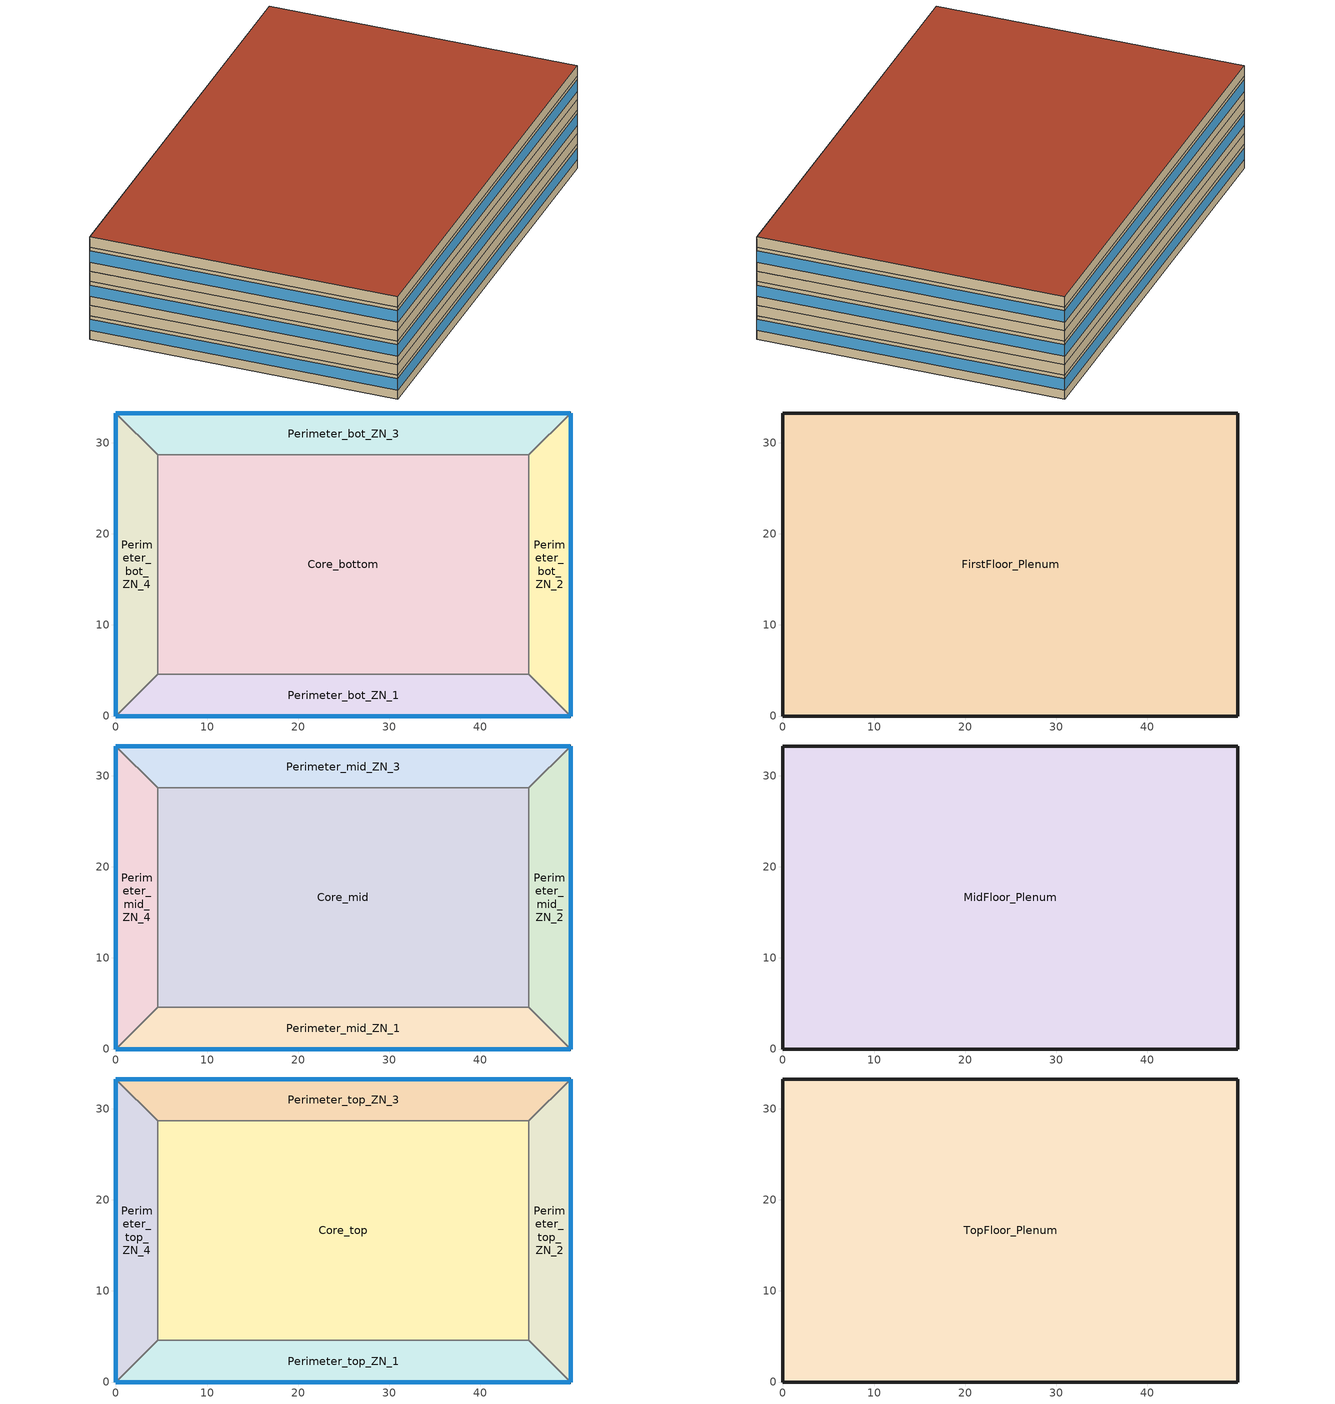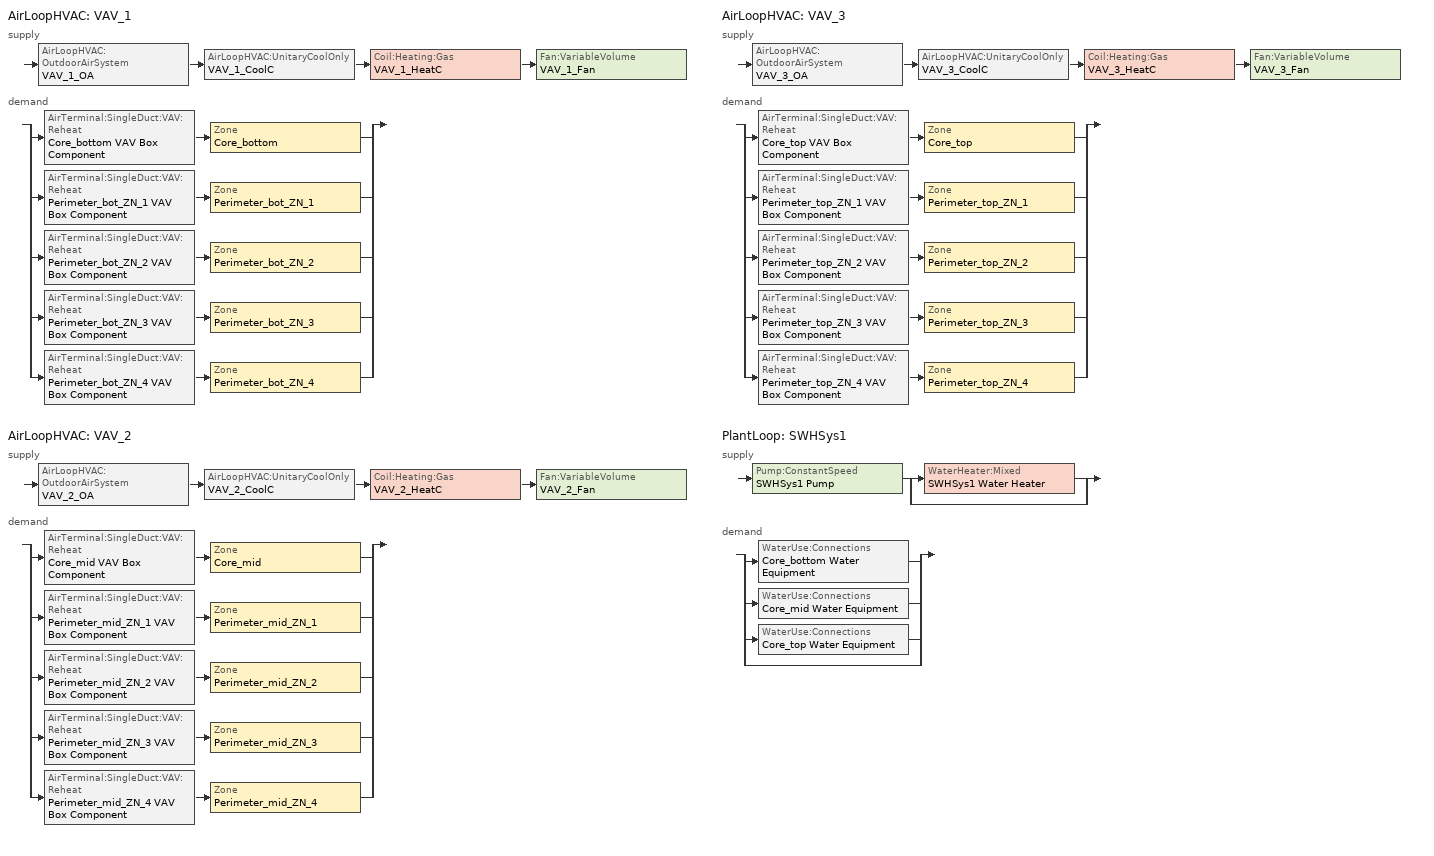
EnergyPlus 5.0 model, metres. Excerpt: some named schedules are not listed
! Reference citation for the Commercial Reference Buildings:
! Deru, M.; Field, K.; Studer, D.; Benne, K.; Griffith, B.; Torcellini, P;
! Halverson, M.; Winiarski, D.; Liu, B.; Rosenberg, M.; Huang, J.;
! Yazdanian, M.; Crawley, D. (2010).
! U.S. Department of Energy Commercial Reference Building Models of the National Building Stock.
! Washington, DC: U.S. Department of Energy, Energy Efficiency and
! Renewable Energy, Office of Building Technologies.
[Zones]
Core_bottom
 floor ground (ext-slab): 45.34,28.7 45.34,4.57 4.57,4.57 4.57,28.7 z0
 wall to Perimeter_bot_ZN_2 (int-walls): 45.34,4.57 45.34,28.7 z0:2.74
 wall to Perimeter_bot_ZN_3 (int-walls): 45.34,28.7 4.57,28.7 z0:2.74
 wall to Perimeter_bot_ZN_1 (int-walls): 4.57,4.57 45.34,4.57 z0:2.74
 wall to Perimeter_bot_ZN_4 (int-walls): 4.57,28.7 4.57,4.57 z0:2.74
Perimeter_bot_ZN_1
 floor ground (ext-slab): 0,0 4.57,4.57 45.34,4.57 49.91,0 z0
 wall outside (Steel Frame Non-res Ext Wall): 0,0 49.91,0 z0:2.74
 wall to Perimeter_bot_ZN_2 (int-walls): 49.91,0 45.34,4.57 z0:2.74
 wall to Perimeter_bot_ZN_4 (int-walls): 4.57,4.57 0,0 z0:2.74
 window (Window Non-res Fixed): 0,0 49.91,0 z1.02:2.33
Perimeter_bot_ZN_2
 floor ground (ext-slab): 49.91,0 45.34,4.57 45.34,28.7 49.91,33.27 z0
 wall outside (Steel Frame Non-res Ext Wall): 49.91,0 49.91,33.27 z0:2.74
 wall to Perimeter_bot_ZN_3 (int-walls): 49.91,33.27 45.34,28.7 z0:2.74
 window (Window Non-res Fixed): 49.91,0 49.91,33.27 z1.02:2.33
Perimeter_bot_ZN_3
 floor ground (ext-slab): 49.91,33.27 45.34,28.7 4.57,28.7 0,33.27 z0
 wall outside (Steel Frame Non-res Ext Wall): 49.91,33.27 0,33.27 z0:2.74
 wall to Perimeter_bot_ZN_4 (int-walls): 0,33.27 4.57,28.7 z0:2.74
 window (Window Non-res Fixed): 49.91,33.27 0,33.27 z1.02:2.33
Perimeter_bot_ZN_4
 floor ground (ext-slab): 0,33.27 4.57,28.7 4.57,4.57 0,0 z0
 wall outside (Steel Frame Non-res Ext Wall): 0,33.27 0,0 z0:2.74
 window (Window Non-res Fixed): 0,33.27 0,0 z1.02:2.33
FirstFloor_Plenum
 floor to Perimeter_bot_ZN_1 (DropCeiling): 45.34,4.57 49.91,0 0,0 4.57,4.57 z2.74
 floor to Perimeter_bot_ZN_2 (DropCeiling): 49.91,0 45.34,4.57 45.34,28.7 49.91,33.27 z2.74
 floor to Perimeter_bot_ZN_3 (DropCeiling): 0,33.27 49.91,33.27 45.34,28.7 4.57,28.7 z2.74
 floor to Perimeter_bot_ZN_4 (DropCeiling): 4.57,28.7 4.57,4.57 0,0 0,33.27 z2.74
 floor to Core_bottom (DropCeiling): 4.57,4.57 4.57,28.7 45.34,28.7 45.34,4.57 z2.74
 wall outside (Steel Frame Non-res Ext Wall): 49.91,0 49.91,33.27 0,33.27 0,0 49.91,0 z2.74:3.96
Core_mid
 floor to FirstFloor_Plenum (INT-FLOOR-TOPSIDE): 4.57,4.57 4.57,28.7 45.34,28.7 45.34,4.57 z3.96
 wall to Perimeter_mid_ZN_2 (int-walls): 45.34,4.57 45.34,28.7 z3.96:6.71
 wall to Perimeter_mid_ZN_3 (int-walls): 45.34,28.7 4.57,28.7 z3.96:6.71
 wall to Perimeter_mid_ZN_1 (int-walls): 4.57,4.57 45.34,4.57 z3.96:6.71
 wall to Perimeter_mid_ZN_4 (int-walls): 4.57,28.7 4.57,4.57 z3.96:6.71
Perimeter_mid_ZN_1
 floor to FirstFloor_Plenum (INT-FLOOR-TOPSIDE): 0,0 4.57,4.57 45.34,4.57 49.91,0 z3.96
 wall outside (Steel Frame Non-res Ext Wall): 0,0 49.91,0 z3.96:6.71
 wall to Perimeter_mid_ZN_2 (int-walls): 49.91,0 45.34,4.57 z3.96:6.71
 wall to Perimeter_mid_ZN_4 (int-walls): 4.57,4.57 0,0 z3.96:6.71
 window (Window Non-res Fixed): 0,0 49.91,0 z4.98:6.29
Perimeter_mid_ZN_2
 floor to FirstFloor_Plenum (INT-FLOOR-TOPSIDE): 49.91,0 45.34,4.57 45.34,28.7 49.91,33.27 z3.96
 wall outside (Steel Frame Non-res Ext Wall): 49.91,0 49.91,33.27 z3.96:6.71
 wall to Perimeter_mid_ZN_3 (int-walls): 49.91,33.27 45.34,28.7 z3.96:6.71
 window (Window Non-res Fixed): 49.91,0 49.91,33.27 z4.98:6.29
Perimeter_mid_ZN_3
 floor to FirstFloor_Plenum (INT-FLOOR-TOPSIDE): 49.91,33.27 45.34,28.7 4.57,28.7 0,33.27 z3.96
 wall outside (Steel Frame Non-res Ext Wall): 49.91,33.27 0,33.27 z3.96:6.71
 wall to Perimeter_mid_ZN_4 (int-walls): 0,33.27 4.57,28.7 z3.96:6.71
 window (Window Non-res Fixed): 49.91,33.27 0,33.27 z4.98:6.29
Perimeter_mid_ZN_4
 floor to FirstFloor_Plenum (INT-FLOOR-TOPSIDE): 0,33.27 4.57,28.7 4.57,4.57 0,0 z3.96
 wall outside (Steel Frame Non-res Ext Wall): 0,33.27 0,0 z3.96:6.71
 window (Window Non-res Fixed): 0,33.27 0,0 z4.98:6.29
MidFloor_Plenum
 floor to Perimeter_mid_ZN_1 (DropCeiling): 0,0 4.57,4.57 45.34,4.57 49.91,0 z6.71
 floor to Perimeter_mid_ZN_2 (DropCeiling): 49.91,33.27 49.91,0 45.34,4.57 45.34,28.7 z6.71
 floor to Perimeter_mid_ZN_3 (DropCeiling): 49.91,33.27 45.34,28.7 4.57,28.7 0,33.27 z6.71
 floor to Perimeter_mid_ZN_4 (DropCeiling): 0,33.27 4.57,28.7 4.57,4.57 0,0 z6.71
 floor to Core_mid (DropCeiling): 45.34,28.7 45.34,4.57 4.57,4.57 4.57,28.7 z6.71
 wall outside (Steel Frame Non-res Ext Wall): 49.91,0 49.91,33.27 0,33.27 0,0 49.91,0 z6.71:7.92
Core_top
 floor to MidFloor_Plenum (INT-FLOOR-TOPSIDE): 45.34,28.7 45.34,4.57 4.57,4.57 4.57,28.7 z7.92
 wall to Perimeter_top_ZN_2 (int-walls): 45.34,4.57 45.34,28.7 z7.92:10.67
 wall to Perimeter_top_ZN_3 (int-walls): 45.34,28.7 4.57,28.7 z7.92:10.67
 wall to Perimeter_top_ZN_1 (int-walls): 4.57,4.57 45.34,4.57 z7.92:10.67
 wall to Perimeter_top_ZN_4 (int-walls): 4.57,28.7 4.57,4.57 z7.92:10.67
Perimeter_top_ZN_1
 floor to MidFloor_Plenum (INT-FLOOR-TOPSIDE): 0,0 4.57,4.57 45.34,4.57 49.91,0 z7.92
 wall outside (Steel Frame Non-res Ext Wall): 0,0 49.91,0 z7.92:10.67
 wall to Perimeter_top_ZN_2 (int-walls): 49.91,0 45.34,4.57 z7.92:10.67
 wall to Perimeter_top_ZN_4 (int-walls): 4.57,4.57 0,0 z7.92:10.67
 window (Window Non-res Fixed): 0,0 49.91,0 z8.95:10.25
Perimeter_top_ZN_2
 floor to MidFloor_Plenum (INT-FLOOR-TOPSIDE): 49.91,0 45.34,4.57 45.34,28.7 49.91,33.27 z7.92
 wall outside (Steel Frame Non-res Ext Wall): 49.91,0 49.91,33.27 z7.92:10.67
 wall to Perimeter_top_ZN_3 (int-walls): 49.91,33.27 45.34,28.7 z7.92:10.67
 window (Window Non-res Fixed): 49.91,0 49.91,33.27 z8.95:10.25
Perimeter_top_ZN_3
 floor to MidFloor_Plenum (INT-FLOOR-TOPSIDE): 49.91,33.27 45.34,28.7 4.57,28.7 0,33.27 z7.92
 wall outside (Steel Frame Non-res Ext Wall): 49.91,33.27 0,33.27 z7.92:10.67
 wall to Perimeter_top_ZN_4 (int-walls): 0,33.27 4.57,28.7 z7.92:10.67
 window (Window Non-res Fixed): 49.91,33.27 0,33.27 z8.95:10.25
Perimeter_top_ZN_4
 floor to MidFloor_Plenum (INT-FLOOR-TOPSIDE): 0,33.27 4.57,28.7 4.57,4.57 0,0 z7.92
 wall outside (Steel Frame Non-res Ext Wall): 0,33.27 0,0 z7.92:10.67
 window (Window Non-res Fixed): 0,33.27 0,0 z8.95:10.25
TopFloor_Plenum
 floor to Perimeter_top_ZN_1 (DropCeiling): 0,0 4.57,4.57 45.34,4.57 49.91,0 z10.67
 floor to Perimeter_top_ZN_2 (DropCeiling): 49.91,0 45.34,4.57 45.34,28.7 49.91,33.27 z10.67
 floor to Perimeter_top_ZN_3 (DropCeiling): 0,33.27 49.91,33.27 45.34,28.7 4.57,28.7 z10.67
 floor to Perimeter_top_ZN_4 (DropCeiling): 0,0 0,33.27 4.57,28.7 4.57,4.57 z10.67
 floor to Core_top (DropCeiling): 4.57,28.7 45.34,28.7 45.34,4.57 4.57,4.57 z10.67
 wall outside (Steel Frame Non-res Ext Wall): 49.91,0 49.91,33.27 0,33.27 0,0 49.91,0 z10.67:11.89
 roof outside (IEAD Non-res Roof): 49.91,0 49.91,33.27 0,33.27 0,0 z11.89
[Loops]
AirLoopHVAC 'VAV_1'
 supply: AirLoopHVAC:OutdoorAirSystem 'VAV_1_OA' > AirLoopHVAC:UnitaryCoolOnly 'VAV_1_CoolC' > Coil:Heating:Gas 'VAV_1_HeatC' > Fan:VariableVolume 'VAV_1_Fan'
 demand: split
  | AirTerminal:SingleDuct:VAV:Reheat 'Core_bottom VAV Box Component' > Zone 'Core_bottom'
  | AirTerminal:SingleDuct:VAV:Reheat 'Perimeter_bot_ZN_1 VAV Box Component' > Zone 'Perimeter_bot_ZN_1'
  | AirTerminal:SingleDuct:VAV:Reheat 'Perimeter_bot_ZN_2 VAV Box Component' > Zone 'Perimeter_bot_ZN_2'
  | AirTerminal:SingleDuct:VAV:Reheat 'Perimeter_bot_ZN_3 VAV Box Component' > Zone 'Perimeter_bot_ZN_3'
  | AirTerminal:SingleDuct:VAV:Reheat 'Perimeter_bot_ZN_4 VAV Box Component' > Zone 'Perimeter_bot_ZN_4'
AirLoopHVAC 'VAV_2'
 supply: AirLoopHVAC:OutdoorAirSystem 'VAV_2_OA' > AirLoopHVAC:UnitaryCoolOnly 'VAV_2_CoolC' > Coil:Heating:Gas 'VAV_2_HeatC' > Fan:VariableVolume 'VAV_2_Fan'
 demand: split
  | AirTerminal:SingleDuct:VAV:Reheat 'Core_mid VAV Box Component' > Zone 'Core_mid'
  | AirTerminal:SingleDuct:VAV:Reheat 'Perimeter_mid_ZN_1 VAV Box Component' > Zone 'Perimeter_mid_ZN_1'
  | AirTerminal:SingleDuct:VAV:Reheat 'Perimeter_mid_ZN_2 VAV Box Component' > Zone 'Perimeter_mid_ZN_2'
  | AirTerminal:SingleDuct:VAV:Reheat 'Perimeter_mid_ZN_3 VAV Box Component' > Zone 'Perimeter_mid_ZN_3'
  | AirTerminal:SingleDuct:VAV:Reheat 'Perimeter_mid_ZN_4 VAV Box Component' > Zone 'Perimeter_mid_ZN_4'
AirLoopHVAC 'VAV_3'
 supply: AirLoopHVAC:OutdoorAirSystem 'VAV_3_OA' > AirLoopHVAC:UnitaryCoolOnly 'VAV_3_CoolC' > Coil:Heating:Gas 'VAV_3_HeatC' > Fan:VariableVolume 'VAV_3_Fan'
 demand: split
  | AirTerminal:SingleDuct:VAV:Reheat 'Core_top VAV Box Component' > Zone 'Core_top'
  | AirTerminal:SingleDuct:VAV:Reheat 'Perimeter_top_ZN_1 VAV Box Component' > Zone 'Perimeter_top_ZN_1'
  | AirTerminal:SingleDuct:VAV:Reheat 'Perimeter_top_ZN_2 VAV Box Component' > Zone 'Perimeter_top_ZN_2'
  | AirTerminal:SingleDuct:VAV:Reheat 'Perimeter_top_ZN_3 VAV Box Component' > Zone 'Perimeter_top_ZN_3'
  | AirTerminal:SingleDuct:VAV:Reheat 'Perimeter_top_ZN_4 VAV Box Component' > Zone 'Perimeter_top_ZN_4'
PlantLoop 'SWHSys1'
 supply: Pump:ConstantSpeed 'SWHSys1 Pump' > split
  | WaterHeater:Mixed 'SWHSys1 Water Heater'
  | bypass
 demand: split
  | WaterUse:Connections 'Core_bottom Water Equipment'
  | WaterUse:Connections 'Core_mid Water Equipment'
  | WaterUse:Connections 'Core_top Water Equipment'
  | bypass
[Building]
Ref Bldg Medium Office New2004_v1.3_5.0: North Axis=0; Terrain=City; Loads Convergence Tolerance Value=0.04; Temperature Convergence Tolerance Value=0.2; Solar Distribution=FullInteriorAndExterior; Maximum Number of Warmup Days=25
[Site:Location]
USA CA-SAN FRANCISCO: Latitude {deg}=37.62; Longitude {deg}=-122.37; Time Zone {hr}=-8; Elevation {m}=5
[SizingPeriod:DesignDay] Barometric Pressure {Pa}=101265; Rain {0-no,1-yes}=0; Snow on ground {0-no,1-yes}=0; Day of Month=21; Daylight Savings Time Indicator=0; Humidity Indicating Type=WetBulb
Name | Maximum Dry-Bulb Temperature {C} | Daily Temp Range {C} | Humidity Indicating Conditions at Maximum Dry-Bulb | Wind Speed {m/s} design conditions vs. traditional 6.71 m/s (15 mph) | Wind Direction {Degrees; N=0, S=180} | Clearness {0.0 to 1.1} | Month | Day Type | Wind Speed {m/s} design conditions vs. traditional 3.35 m/s (7mph)
SAN_FRANCISCO Ann Htg 99.6% Condns DB | 3.2 | 0 | 3.2 | 2.4 | 140 | 0 | 1 | WinterDesignDay
SAN_FRANCISCO Ann Clg .4% Condns WB=>MDB | 25.7 | 9 | 18.4 |  | 310 | 1 | 9 | SummerDesignDay | 5.8
[Site:WaterMainsTemperature]
Calculation Method=CORRELATION; Annual Average Outdoor Air Temperature {C}=13.08; Maximum Difference In Monthly Average Outdoor Air Temperatures {deltaC}=8
[Site:GroundTemperature:BuildingSurface]
19.905, 19.922, 19.91, 19.932, 19.949, 20.038, 20.327, 20.062, 20.443, 20.088, 19.986, 19.948
[Construction]
Steel Frame Non-res Ext Wall: Wood Siding, Steel Frame NonRes Wall Insulation, 1/2IN Gypsum
IEAD Non-res Roof: Roof Membrane, IEAD NonRes Roof Insulation, Metal Decking
ext-slab: HW CONCRETE, CP02 CARPET PAD
int-walls: 1/2IN Gypsum, 1/2IN Gypsum
INT-FLOOR-TOPSIDE: MAT-CC05 4 HW CONCRETE, CP02 CARPET PAD
Window Non-res Fixed: NonRes Fixed Assembly Window
DropCeiling: Std AC02
InteriorFurnishings: Std Wood 6inch
[Material] Thermal Absorptance=0.9
Name | Roughness | Thickness {m} | Conductivity {W/m-K} | Density {kg/m3} | Specific Heat {J/kg-K} | Solar Absorptance | Visible Absorptance | Density | Specific Heat | Visible Absorptance! Common Materials
Steel Frame NonRes Wall Insulation | MediumRough | 0.0539159 | 0.049 | 265 | 836.8 | 0.7 | 0.7
IEAD NonRes Roof Insulation | MediumRough | 0.124663 | 0.049 |  |  | 0.7 | 0.7 | 265 | 836.8
Std Wood 6inch | MediumSmooth | 0.15 | 0.12 | 540 | 1210 | 0.7 |  |  |  | 0.7
Wood Siding | MediumSmooth | 0.01 | 0.11 | 544.62 | 1210 | 0.78 | 0.78
1/2IN Gypsum | Smooth | 0.0127 | 0.16 | 784.9 | 830 | 0.92 | 0.92
HW CONCRETE; MAT-CC05 4 HW CONCRETE | Rough | 0.1016 | 1.311 | 2240 | 836.8 | 0.7 | 0.7
Roof Membrane | VeryRough | 0.0095 | 0.16 | 1121.29 | 1460 | 0.7 | 0.7
Metal Decking | MediumSmooth | 0.0015 | 45.006 | 7680 | 418.4 | 0.7 | 0.3
Std AC02 | MediumSmooth | 0.0127 | 0.057 | 288 | 1339 | 0.7 | 0.2
[WindowMaterial:SimpleGlazingSystem]
NonRes Fixed Assembly Window: U-Factor=6.92716; Solar Heat Gain Coefficient=0.39
[Material:NoMass]
CP02 CARPET PAD: Roughness=VeryRough; Thermal Resistance {(m2-K)/W}=0.2165; Thermal Absorptance=0.9; Solar Absorptance=0.7; Visible Absorptance=0.8
[Zone] Type=1; Multiplier=1
Name | Part of Total Floor Area
Core_bottom; Core_mid; Core_top; Perimeter_bot_ZN_1; Perimeter_bot_ZN_2; Perimeter_bot_ZN_3; Perimeter_bot_ZN_4; Perimeter_mid_ZN_1; Perimeter_mid_ZN_2; Perimeter_mid_ZN_3; Perimeter_mid_ZN_4; Perimeter_top_ZN_1; Perimeter_top_ZN_2; Perimeter_top_ZN_3; Perimeter_top_ZN_4 | Yes
FirstFloor_Plenum; MidFloor_Plenum; TopFloor_Plenum | No
[People] Schedule=BLDG_OCC_SCH; Number of People Calculation Method=Area/Person; Zone Area per Person=18.58; Fraction Radiant=0.3; User Specified Sensible Fraction=AUTOCALCULATE; Activity Level Schedule=ACTIVITY_SCH; Enable ASHRAE 55 Comfort Warnings=No; MRT Calculation=ZoneAveraged; Work Efficiency Schedule=WORK_EFF_SCH; Clothing Schedule=CLOTHING_SCH; Air Velocity Schedule=AIR_VELO_SCH; Thermal Comfort Report=FANGER
Name | Zone
Core_bottom People | Core_bottom
Core_mid People | Core_mid
Core_top People | Core_top
Perimeter_bot_ZN_1 People | Perimeter_bot_ZN_1
Perimeter_bot_ZN_2 People | Perimeter_bot_ZN_2
Perimeter_bot_ZN_3 People | Perimeter_bot_ZN_3
Perimeter_bot_ZN_4 People | Perimeter_bot_ZN_4
Perimeter_mid_ZN_1 People | Perimeter_mid_ZN_1
Perimeter_mid_ZN_2 People | Perimeter_mid_ZN_2
Perimeter_mid_ZN_3 People | Perimeter_mid_ZN_3
Perimeter_mid_ZN_4 People | Perimeter_mid_ZN_4
Perimeter_top_ZN_1 People | Perimeter_top_ZN_1
Perimeter_top_ZN_2 People | Perimeter_top_ZN_2
Perimeter_top_ZN_3 People | Perimeter_top_ZN_3
Perimeter_top_ZN_4 People | Perimeter_top_ZN_4
[Lights] Schedule=BLDG_LIGHT_SCH; Design Level Calculation Method=Watts/Area; Watts per Zone Area {W/m2}=10.76; Return Air Fraction=0.4; Fraction Radiant=0.4; Fraction Visible=0.2; Fraction Replaceable=1; Return Air Fraction is Calculated from Plenum Temperature=No
Name | Zone
Core_bottom_Lights | Core_bottom
Core_mid_Lights | Core_mid
Core_top_Lights | Core_top
Perimeter_bot_ZN_1_Lights | Perimeter_bot_ZN_1
Perimeter_bot_ZN_2_Lights | Perimeter_bot_ZN_2
Perimeter_bot_ZN_3_Lights | Perimeter_bot_ZN_3
Perimeter_bot_ZN_4_Lights | Perimeter_bot_ZN_4
Perimeter_mid_ZN_1_Lights | Perimeter_mid_ZN_1
Perimeter_mid_ZN_2_Lights | Perimeter_mid_ZN_2
Perimeter_mid_ZN_3_Lights | Perimeter_mid_ZN_3
Perimeter_mid_ZN_4_Lights | Perimeter_mid_ZN_4
Perimeter_top_ZN_1_Lights | Perimeter_top_ZN_1
Perimeter_top_ZN_2_Lights | Perimeter_top_ZN_2
Perimeter_top_ZN_3_Lights | Perimeter_top_ZN_3
Perimeter_top_ZN_4_Lights | Perimeter_top_ZN_4
[ElectricEquipment] Fraction Latent=0; Fraction Radiant=0.5; Fraction Lost=0
Name | Zone | Schedule | Design Level Calculation Method | Watts per Zone Floor Area {W/m2} | Design Level {W}
Core_bottom_PlugMisc_Equip | Core_bottom | BLDG_EQUIP_SCH | Watts/Area | 10.76
Core_mid_PlugMisc_Equip | Core_mid | BLDG_EQUIP_SCH | Watts/Area | 10.76
Core_top_PlugMisc_Equip | Core_top | BLDG_EQUIP_SCH | Watts/Area | 10.76
Perimeter_bot_ZN_1_PlugMisc_Equip | Perimeter_bot_ZN_1 | BLDG_EQUIP_SCH | Watts/Area | 10.76
Perimeter_bot_ZN_2_PlugMisc_Equip | Perimeter_bot_ZN_2 | BLDG_EQUIP_SCH | Watts/Area | 10.76
Perimeter_bot_ZN_3_PlugMisc_Equip | Perimeter_bot_ZN_3 | BLDG_EQUIP_SCH | Watts/Area | 10.76
Perimeter_bot_ZN_4_PlugMisc_Equip | Perimeter_bot_ZN_4 | BLDG_EQUIP_SCH | Watts/Area | 10.76
Perimeter_mid_ZN_1_PlugMisc_Equip | Perimeter_mid_ZN_1 | BLDG_EQUIP_SCH | Watts/Area | 10.76
Perimeter_mid_ZN_2_PlugMisc_Equip | Perimeter_mid_ZN_2 | BLDG_EQUIP_SCH | Watts/Area | 10.76
Perimeter_mid_ZN_3_PlugMisc_Equip | Perimeter_mid_ZN_3 | BLDG_EQUIP_SCH | Watts/Area | 10.76
Perimeter_mid_ZN_4_PlugMisc_Equip | Perimeter_mid_ZN_4 | BLDG_EQUIP_SCH | Watts/Area | 10.76
Perimeter_top_ZN_1_PlugMisc_Equip | Perimeter_top_ZN_1 | BLDG_EQUIP_SCH | Watts/Area | 10.76
Perimeter_top_ZN_2_PlugMisc_Equip | Perimeter_top_ZN_2 | BLDG_EQUIP_SCH | Watts/Area | 10.76
Perimeter_top_ZN_3_PlugMisc_Equip | Perimeter_top_ZN_3 | BLDG_EQUIP_SCH | Watts/Area | 10.76
Perimeter_top_ZN_4_PlugMisc_Equip | Perimeter_top_ZN_4 | BLDG_EQUIP_SCH | Watts/Area | 10.76
Core_bottom_Elevators_Equip | Core_bottom | BLDG_ELEVATORS | EquipmentLevel |  | 32109.9
[Exterior:Lights]
Exterior Facade Lighting: Schedule=ALWAYS_ON; Design Level=14804; Control Option=AstronomicalClock
[ZoneInfiltration:DesignFlowRate] Schedule=INFIL_QUARTER_ON_SCH; Design Volume Flow Rate Calculation Method=Flow/ExteriorArea; Flow per Exterior Surface Area {m3/s/m2}=0.000302; Constant Term Coefficient=1; Temperature Term Coefficient=0; Velocity Term Coefficient=0; Velocity Squared Term Coefficient=0
Name | Zone
FirstFloor_Plenum_Infiltration | FirstFloor_Plenum
MidFloor_Plenum_Infiltration | MidFloor_Plenum
Perimeter_bot_ZN_1_Infiltration | Perimeter_bot_ZN_1
Perimeter_bot_ZN_2_Infiltration | Perimeter_bot_ZN_2
Perimeter_bot_ZN_3_Infiltration | Perimeter_bot_ZN_3
Perimeter_bot_ZN_4_Infiltration | Perimeter_bot_ZN_4
Perimeter_mid_ZN_1_Infiltration | Perimeter_mid_ZN_1
Perimeter_mid_ZN_2_Infiltration | Perimeter_mid_ZN_2
Perimeter_mid_ZN_3_Infiltration | Perimeter_mid_ZN_3
Perimeter_mid_ZN_4_Infiltration | Perimeter_mid_ZN_4
Perimeter_top_ZN_1_Infiltration | Perimeter_top_ZN_1
Perimeter_top_ZN_2_Infiltration | Perimeter_top_ZN_2
Perimeter_top_ZN_3_Infiltration | Perimeter_top_ZN_3
Perimeter_top_ZN_4_Infiltration | Perimeter_top_ZN_4
TopFloor_Plenum_Infiltration | TopFloor_Plenum
[InternalMass] Construction=InteriorFurnishings
Name | Zone | Surface Area
Core_bottom Internal Mass | Core_bottom | 1967.07
Core_mid Internal Mass | Core_mid | 1967.07
Core_top Internal Mass | Core_top | 1967.07
Perimeter_bot_ZN_1 Internal Mass | Perimeter_bot_ZN_1 | 414.6763
Perimeter_bot_ZN_2 Internal Mass | Perimeter_bot_ZN_2 | 262.5244
Perimeter_bot_ZN_3 Internal Mass | Perimeter_bot_ZN_3 | 414.6763
Perimeter_bot_ZN_4 Internal Mass | Perimeter_bot_ZN_4 | 262.5072
Perimeter_mid_ZN_1 Internal Mass | Perimeter_mid_ZN_1 | 414.6763
Perimeter_mid_ZN_2 Internal Mass | Perimeter_mid_ZN_2 | 262.5244
Perimeter_mid_ZN_3 Internal Mass | Perimeter_mid_ZN_3 | 414.6763
Perimeter_mid_ZN_4 Internal Mass | Perimeter_mid_ZN_4 | 262.5072
Perimeter_top_ZN_1 Internal Mass | Perimeter_top_ZN_1 | 414.6763
Perimeter_top_ZN_2 Internal Mass | Perimeter_top_ZN_2 | 262.5244
Perimeter_top_ZN_3 Internal Mass | Perimeter_top_ZN_3 | 414.6763
Perimeter_top_ZN_4 Internal Mass | Perimeter_top_ZN_4 | 262.5072
[Fan:VariableVolume] Availability Schedule=HVACOperationSchd; Fan Efficiency=0.5915; Pressure Rise=1109.648; Maximum Flow Rate {m3/s}=AUTOSIZE; Minimum Flow Rate {m3/s}=0; Motor Efficiency=0.91; Motor In Airstream Fraction=1; Fan Coefficient 1=0.0407599; Fan Coefficient 2=0.088045; Fan Coefficient 3=-0.0729261; Fan Coefficient 4=0.94374; Fan Coefficient 5=0
VAV_1_Fan; VAV_2_Fan; VAV_3_Fan
[Coil:Heating:Gas] Availablility Schedule=ALWAYS_ON; Gas Burner Efficiency=0.8; Nominal Capacity {W}=AUTOSIZE
VAV_1_HeatC; VAV_2_HeatC; VAV_3_HeatC
[Coil:Cooling:DX:TwoSpeed] Availability Schedule=ALWAYS_ON; Rated High Speed Total Cooling Capacity {W}=AUTOSIZE; Rated High Speed Sensible Heat Ratio=AUTOSIZE; Rated High Speed COP=3.23372; Rated High Speed Air Flow Rate {m3/s}=AUTOSIZE; Total Cooling Capacity Function of Temperature Curve=Measured_CoolCStandard10Ton_CapFT; Total Cooling Capacity Function of Flow Fraction Curve=Measured_CoolCStandard10Ton_CapFF; Energy Input Ratio Function of Temperature Curve=Measured_CoolCStandard10Ton_EIRFT; Energy Input Ratio Function of Flow Fraction Curve=Measured_CoolCStandard10Ton_EIRFFF; Part Load Fraction Correlation Curve=No_PLR_Degredation; Rated Low Speed Total Cooling Capacity {W}=AUTOSIZE; Rated Low Speed Sensible Heat Ratio=AUTOSIZE; Rated Low Speed COP				Based on measured 13.96 EER without Evap Fan=3.28187; Rated Low Speed Air Flow Rate {m3/s}=AUTOSIZE; Low Speed Total Cooling Capacity Function of Temperature Curve=Measured_LowSpeedCoolCapLSFT; Low Speed Energy Input Ratio Function of Temperature Curve=Measured_LowSpeedCoolEIRLSFT
VAV_1_CoolC DXCoil; VAV_2_CoolC DXCoil; VAV_3_CoolC DXCoil
[Coil:Heating:Electric] Availablility Schedule=ALWAYS_ON; Efficiency=1; Nominal Capacity=AUTOSIZE
Core_bottom VAV Box Reheat Coil; Core_mid VAV Box Reheat Coil; Core_top VAV Box Reheat Coil; Perimeter_bot_ZN_1 VAV Box Reheat Coil; Perimeter_bot_ZN_2 VAV Box Reheat Coil; Perimeter_bot_ZN_3 VAV Box Reheat Coil; Perimeter_bot_ZN_4 VAV Box Reheat Coil; Perimeter_mid_ZN_1 VAV Box Reheat Coil; Perimeter_mid_ZN_2 VAV Box Reheat Coil; Perimeter_mid_ZN_3 VAV Box Reheat Coil; Perimeter_mid_ZN_4 VAV Box Reheat Coil; Perimeter_top_ZN_1 VAV Box Reheat Coil; Perimeter_top_ZN_2 VAV Box Reheat Coil; Perimeter_top_ZN_3 VAV Box Reheat Coil; Perimeter_top_ZN_4 VAV Box Reheat Coil
[AirTerminal:SingleDuct:VAV:Reheat] Availability Schedule=ALWAYS_ON; Maximum Air Flow Rate {m3/s}=AUTOSIZE; Zone Minimum Air Flow Input Method=Constant; Constant Minimum Air Flow Fraction=0.3; Maximum Hot Water or Steam Flow Rate {m3/s}=AUTOSIZE; Minimum Hot Water or Steam Flow Rate {m3/s}=0; Convergence Tolerance=0.001; Damper Heating Action=NORMAL
Name | Reheat Coil
Core_bottom VAV Box Component | Core_bottom VAV Box Reheat Coil
Core_mid VAV Box Component | Core_mid VAV Box Reheat Coil
Core_top VAV Box Component | Core_top VAV Box Reheat Coil
Perimeter_bot_ZN_1 VAV Box Component | Perimeter_bot_ZN_1 VAV Box Reheat Coil
Perimeter_bot_ZN_2 VAV Box Component | Perimeter_bot_ZN_2 VAV Box Reheat Coil
Perimeter_bot_ZN_3 VAV Box Component | Perimeter_bot_ZN_3 VAV Box Reheat Coil
Perimeter_bot_ZN_4 VAV Box Component | Perimeter_bot_ZN_4 VAV Box Reheat Coil
Perimeter_mid_ZN_1 VAV Box Component | Perimeter_mid_ZN_1 VAV Box Reheat Coil
Perimeter_mid_ZN_2 VAV Box Component | Perimeter_mid_ZN_2 VAV Box Reheat Coil
Perimeter_mid_ZN_3 VAV Box Component | Perimeter_mid_ZN_3 VAV Box Reheat Coil
Perimeter_mid_ZN_4 VAV Box Component | Perimeter_mid_ZN_4 VAV Box Reheat Coil
Perimeter_top_ZN_1 VAV Box Component | Perimeter_top_ZN_1 VAV Box Reheat Coil
Perimeter_top_ZN_2 VAV Box Component | Perimeter_top_ZN_2 VAV Box Reheat Coil
Perimeter_top_ZN_3 VAV Box Component | Perimeter_top_ZN_3 VAV Box Reheat Coil
Perimeter_top_ZN_4 VAV Box Component | Perimeter_top_ZN_4 VAV Box Reheat Coil
[Zone equipment]
Core_bottom: Core_bottom VAV Box Component
Core_mid: Core_mid VAV Box Component
Core_top: Core_top VAV Box Component
Perimeter_bot_ZN_1: Perimeter_bot_ZN_1 VAV Box Component
Perimeter_bot_ZN_2: Perimeter_bot_ZN_2 VAV Box Component
Perimeter_bot_ZN_3: Perimeter_bot_ZN_3 VAV Box Component
Perimeter_bot_ZN_4: Perimeter_bot_ZN_4 VAV Box Component
Perimeter_mid_ZN_1: Perimeter_mid_ZN_1 VAV Box Component
Perimeter_mid_ZN_2: Perimeter_mid_ZN_2 VAV Box Component
Perimeter_mid_ZN_3: Perimeter_mid_ZN_3 VAV Box Component
Perimeter_mid_ZN_4: Perimeter_mid_ZN_4 VAV Box Component
Perimeter_top_ZN_1: Perimeter_top_ZN_1 VAV Box Component
Perimeter_top_ZN_2: Perimeter_top_ZN_2 VAV Box Component
Perimeter_top_ZN_3: Perimeter_top_ZN_3 VAV Box Component
Perimeter_top_ZN_4: Perimeter_top_ZN_4 VAV Box Component
[Sizing:Zone] Zone Cooling Design Supply Air Temperature {C}=12.8; Zone Heating Design Supply Air Temperature {C}=50; Zone Cooling Design Supply Air Humidity Ratio {kg-H20/kg-air}=0.0085; Zone Heating Design Supply Air Humidity Ratio {kg-H20/kg-air}=0.008; Outdoor Air Method=Flow/Person; Outside Air Flow per Person {(m3/s)/person}=0.0125; Cooling Design Air Flow Method {Flow/Zone | DesignDay | DesignDayWithLimit}=DesignDay; Heating Design Air Flow Method {Flow/Zone | DesignDay}=DesignDay
Core_bottom; Core_mid; Core_top; Perimeter_bot_ZN_1; Perimeter_bot_ZN_2; Perimeter_bot_ZN_3; Perimeter_bot_ZN_4; Perimeter_mid_ZN_1; Perimeter_mid_ZN_2; Perimeter_mid_ZN_3; Perimeter_mid_ZN_4; Perimeter_top_ZN_1; Perimeter_top_ZN_2; Perimeter_top_ZN_3; Perimeter_top_ZN_4
[SetpointManager:Scheduled]
Name | Control Variable {Temperature | others } | Schedule | Setpoint Node or NodeList | Control Variable {TEMP} | Setpoint Node
VAV_1 SAT setpoint | Temperature | Seasonal-Reset-Supply-Air-Temp-Sch | VAV_1 Supply Equipment Outlet Node
VAV_2 SAT setpoint | Temperature | Seasonal-Reset-Supply-Air-Temp-Sch | VAV_2 Supply Equipment Outlet Node
VAV_3 SAT setpoint | Temperature | Seasonal-Reset-Supply-Air-Temp-Sch | VAV_3 Supply Equipment Outlet Node
SWHSys1 Loop Setpoint Manager |  | SWHSys1-Loop-Temp-Schedule |  | Temperature | SWHSys1 Supply Outlet Node
[ZoneControl:Thermostat] Control Type Schedule=Dual Zone Control Type Sched
Name | Zone | Control 1
Core_bottom Thermostat | Core_bottom | Core_bottom DualSPSched
Core_mid Thermostat | Core_mid | Core_mid DualSPSched
Core_top Thermostat | Core_top | Core_top DualSPSched
Perimeter_bot_ZN_1 Thermostat | Perimeter_bot_ZN_1 | Perimeter_bot_ZN_1 DualSPSched
Perimeter_bot_ZN_2 Thermostat | Perimeter_bot_ZN_2 | Perimeter_bot_ZN_2 DualSPSched
Perimeter_bot_ZN_3 Thermostat | Perimeter_bot_ZN_3 | Perimeter_bot_ZN_3 DualSPSched
Perimeter_bot_ZN_4 Thermostat | Perimeter_bot_ZN_4 | Perimeter_bot_ZN_4 DualSPSched
Perimeter_mid_ZN_1 Thermostat | Perimeter_mid_ZN_1 | Perimeter_mid_ZN_1 DualSPSched
Perimeter_mid_ZN_2 Thermostat | Perimeter_mid_ZN_2 | Perimeter_mid_ZN_2 DualSPSched
Perimeter_mid_ZN_3 Thermostat | Perimeter_mid_ZN_3 | Perimeter_mid_ZN_3 DualSPSched
Perimeter_mid_ZN_4 Thermostat | Perimeter_mid_ZN_4 | Perimeter_mid_ZN_4 DualSPSched
Perimeter_top_ZN_1 Thermostat | Perimeter_top_ZN_1 | Perimeter_top_ZN_1 DualSPSched
Perimeter_top_ZN_2 Thermostat | Perimeter_top_ZN_2 | Perimeter_top_ZN_2 DualSPSched
Perimeter_top_ZN_3 Thermostat | Perimeter_top_ZN_3 | Perimeter_top_ZN_3 DualSPSched
Perimeter_top_ZN_4 Thermostat | Perimeter_top_ZN_4 | Perimeter_top_ZN_4 DualSPSched
[ThermostatSetpoint:DualSetpoint] Heating Setpoint Temperature Schedule=HTGSETP_SCH; Cooling Setpoint Temperature Schedule=CLGSETP_SCH
Core_bottom DualSPSched; Core_mid DualSPSched; Core_top DualSPSched; Perimeter_bot_ZN_1 DualSPSched; Perimeter_bot_ZN_2 DualSPSched; Perimeter_bot_ZN_3 DualSPSched; Perimeter_bot_ZN_4 DualSPSched; Perimeter_mid_ZN_1 DualSPSched; Perimeter_mid_ZN_2 DualSPSched; Perimeter_mid_ZN_3 DualSPSched; Perimeter_mid_ZN_4 DualSPSched; Perimeter_top_ZN_1 DualSPSched; Perimeter_top_ZN_2 DualSPSched; Perimeter_top_ZN_3 DualSPSched; Perimeter_top_ZN_4 DualSPSched
[Sizing:System] Type Of Load To Size On {Sensible}=Sensible; Design Outdoor Air Flow Rate {m3/s}=AUTOSIZE; Minimum System Air Flow Ratio=0.3; Preheat Design Temperature {C}=7; Preheat Design Humidity Ratio {kg-H2O/kg-air}=0.008; Precool Design Temperature {C}=12.8; Precool Design Humidity Ratio {kg-H2O/kg-air}=0.008; Central Cooling Design Supply Air Temperature {C}=12.8; Central Heating Design Supply Air Temperature {C}=16.7; Sizing Option {Coincident | NonCoincident}=NonCoincident; 100% Outdoor Air in Cooling {Yes | No}=No; 100% Outdoor Air in Heating {Yes | No}=No; Central Cooling Design Supply Air Humidity Ratio {kg-H2O/kg-air}=0.0085; Central Heating Design Supply Air Humidity Ratio {kg-H2O/kg-air}=0.008; Cooling Design Air Flow Method=DesignDay; Cooling Design Air Flow Rate {m3/s}=0; Heating Design Air Flow Method=DesignDay; Heating Design Air Flow Rate {m3/s}=0
VAV_1; VAV_2; VAV_3
[Controller:OutdoorAir] Minimum Outdoor Air Flow Rate {m3/s}=AUTOSIZE; Maximum Outdoor Air Flow Rate {m3/s}=AUTOSIZE; Economizer Control Type=DifferentialDryBulb; Economizer Control Action Type=ModulateFlow; Economizer Maximum Limit Dry-Bulb Temperature {C}=28; Economizer Maximum Limit Enthalpy {J/kg}=64000; Economizer Minimum Limit Dry-Bulb Temperature {C}=-100; Lockout Type=NoLockout; Minimum Limit Type=FixedMinimum; Minimum Outdoor Air Schedule=MinOA_MotorizedDamper_Sched
VAV_1_OA_Controller; VAV_2_OA_Controller; VAV_3_OA_Controller
[AirLoopHVAC] Design Supply Air Flow Rate {m3/s}=AUTOSIZE
VAV_1; VAV_2; VAV_3
[AirLoopHVAC:UnitaryCoolOnly] Availablility Schedule=ALWAYS_ON
Name | Cooling Coil
VAV_1_CoolC | VAV_1_CoolC DXCoil
VAV_2_CoolC | VAV_2_CoolC DXCoil
VAV_3_CoolC | VAV_3_CoolC DXCoil
[AirLoopHVAC:ReturnPlenum]
Name | Zone
VAV_2 Return Plenum | MidFloor_Plenum
VAV_1 Return Plenum | FirstFloor_Plenum
VAV_3 Return Plenum | TopFloor_Plenum
[AvailabilityManager:NightCycle] Availability Schedule=ALWAYS_ON; Fan Schedule=HVACOperationSchd; Control Type {CycleOnAny | CycleOnControlZone | CycleOnAnyZoneFansOnly}=CycleOnAny; Thermostat Tolerance {delta C}=1; Cycling Run Time {s}=1800
VAV_1 Availability Manager; VAV_2 Availability Manager; VAV_3 Availability Manager
[SetpointManager:MixedAir]
Name | Control Variable {Temperature} | Control Variable | Setpoint Node or NodeList
VAV_1_CoolC SAT Manager; VAV_2_CoolC SAT Manager; VAV_3_CoolC SAT Manager | Temperature
VAV_1_HeatC MixedAir Manager |  | Temperature | VAV_1_HeatC-VAV_1_FanNode
VAV_1_OAMixed Air Temp Manager |  | Temperature | VAV_1_OA-VAV_1_CoolCNode
VAV_2_HeatC MixedAir Manager |  | Temperature | VAV_2_HeatC-VAV_2_FanNode
VAV_2_OAMixed Air Temp Manager |  | Temperature | VAV_2_OA-VAV_2_CoolCNode
VAV_3_HeatC MixedAir Manager |  | Temperature | VAV_3_HeatC-VAV_3_FanNode
VAV_3_OAMixed Air Temp Manager |  | Temperature | VAV_3_OA-VAV_3_CoolCNode
[WaterHeater:Mixed]
SWHSys1 Water Heater: Tank Volume {m3}=0.3785; Setpoint Temperature Schedule=SWHSys1 Water Heater Setpoint Temperature Schedule Name; Deadband Temperature Difference {deltaC}=2; Maximum Temperature Limit {C}=82.2222; Heater Control Type {Cycle | Modulate}=Cycle; Heater Maximum Capacity {W}=845000; Heater Fuel Type=NATURALGAS; Heater Thermal Efficiency=0.8; Off Cycle Parasitic Fuel Consumption Rate {W}=20; Off Cycle Parasitic Fuel Type=NATURALGAS; Off Cycle Parasitic Heat Fraction To Tank=0.8; On Cycle Parasitic Fuel Type=NATURALGAS; Ambient Temperature Indicator {Schedule | Zone | Outdoors}=SCHEDULE; Ambient Temperature Schedule=SWHSys1 Water Heater Ambient Temperature Schedule Name; Off Cycle Loss Coefficient to Ambient Temperature {W/K}=6; On Cycle Loss Coefficient to Ambient Temperature {W/K}=6; Use Side Effectiveness=1; Source Side Effectiveness=1; Use Side Design Flow Rate=AUTOSIZE; Source Side Design Flow Rate=AUTOSIZE; Indirect Water Heater Recovery Time=1.5
[WaterUse:Equipment] Peak Flow Rate {m3/s}=1.04e-05; Flow Rate Fraction Schedule=BLDG_SWH_SCH; Target Temperature Schedule=Water Equipment Temp Sched; Hot Water Supply Temperature Schedule Name  {C}=Water Equipment Hot Supply Temp Sched; Sensible Fraction Schedule=Water Equipment Sensible fract sched; Latent Fraction Schedule=Water Equipment Latent fract sched
Name | Zone
Core_bottom Water Equipment | Core_bottom
Core_mid Water Equipment | Core_mid
Core_top Water Equipment | Core_top
[Pump:ConstantSpeed]
SWHSys1 Pump: Rated Flow Rate {m3/s}=AUTOSIZE; Rated Pump Head {Pa} [179352 Pa = 60 ft]=179352; Rated Power Consumption {W}=AUTOSIZE; Motor Efficiency=0.85; Fraction of Motor Inefficiencies to Fluid Stream=0; Pump Control Type {Continuous | Intermittent}=Intermittent
[PlantEquipmentList]
SWHSys1 Equipment List: SWHSys1 Water Heater
[Sizing:Plant]
SWHSys1: Loop Type {COOLING | HEATING}=Heating; Design Loop Exit Temperature {C}=60; Design Loop Temperature Difference {C}=5
[PlantEquipmentOperationSchemes]
SWHSys1 Loop Operation Scheme List: Control Scheme 1 Object Type {*******}=PlantEquipmentOperation:HeatingLoad; Control Scheme 1=SWHSys1 Operation Scheme; Control Scheme 1 Schedule=ALWAYS_ON
[PlantEquipmentOperation:HeatingLoad]
SWHSys1 Operation Scheme: Load Range 1 Lower Limit {W}=0; Load Range 1 Upper Limit {W}=1000000000000000; Priority Control 1 Equipment List=SWHSys1 Equipment List
[PlantLoop]
SWHSys1: Fluid Type {WATER}=Water; Loop Equipment Operation Scheme=SWHSys1 Loop Operation Scheme List; Maximum Loop Temperature {C}=60; Minimum Loop Temperature {C}=10; Maximum Loop Flow Rate {m3/s}=AUTOSIZE; Minimum Loop Flow Rate {m3/s}=0; Loop Volume {m3}=AUTOSIZE; Load Distribution Scheme {OPTIMAL | SEQUENTIAL}=Optimal
[WaterUse:Connections]
Name | Water Use Equipment 1
Core_bottom Water Equipment | Core_bottom Water Equipment
Core_mid Water Equipment | Core_mid Water Equipment
Core_top Water Equipment | Core_top Water Equipment
[UtilityCost:Tariff]
Name | Output Meter | Conversion Factor Choice | Time of Use Period Schedule | Season Schedule | Demand Window Length | Monthly Charge or Variable | Group
PGE_E-19_MediumGeneralTOUDemandService | Electricity:Facility | kWh | PGETOUSched | PGESeasonsSchedule | HalfHour | 174.88 | Comm Elect
PGE_A-10MediumGeneralDemandService | Electricity:Facility | kWh |  | PGESeasonsSchedule | HalfHour | 67.64 | Comm Elect
PGE_A-1SmallGeneralService | Electricity:Facility | kWh |  | PGESeasonsSchedule | HalfHour | 7.31 | Comm Elect
CA_EIAMonthlyRateGas | Gas:Facility | MCF |  |  |  | 0 | Comm Gas
[UtilityCost:Charge:Simple]
Name | Charge Variable | Tariff | Source Variable | Season | Category Variable | Cost per Unit Value or Variable
 | SummerOnPeakDemandCharge | PGE_E-19_MediumGeneralTOUDemandService | PeakDemand | Summer | DemandCharges | 13.51
 | SummerMidPeakDemandCharge | PGE_E-19_MediumGeneralTOUDemandService | MidPeakDemand | Summer | DemandCharges | 3.75
 | SummerDemandCharge | PGE_E-19_MediumGeneralTOUDemandService | totalDemand | Summer | DemandCharges | 3.18
 | WinterMidPeakDemandCharge | PGE_E-19_MediumGeneralTOUDemandService | MidPeakDemand | Winter | DemandCharges | 3.69
 | WinterDemandCharge | PGE_E-19_MediumGeneralTOUDemandService | totalDemand | Winter | DemandCharges | 3.18
 | SummerPeakEnergyCharge | PGE_E-19_MediumGeneralTOUDemandService | PeakEnergy | Summer | EnergyCharges | 0.15746
 | SummerMidPeakEnergyCharge | PGE_E-19_MediumGeneralTOUDemandService | MidPeakEnergy | Summer | EnergyCharges | 0.09613
 | SummerOffPeakEnergyCharge | PGE_E-19_MediumGeneralTOUDemandService | OffPeakEnergy | Summer | EnergyCharges | 0.08203
 | WinterMidPeakEnergyCharge | PGE_E-19_MediumGeneralTOUDemandService | MidPeakEnergy | Winter | EnergyCharges | 0.10181
 | WinterOffPeakEnergyCharge | PGE_E-19_MediumGeneralTOUDemandService | OffPeakEnergy | Winter | EnergyCharges | 0.08203
 | TaxofEightPercent | PGE_E-19_MediumGeneralTOUDemandService | subtotal | Annual | Taxes | 0.08
 | SummerEnergyCharge | PGE_A-10MediumGeneralDemandService | totalEnergy | Summer | EnergyCharges | 0.1416
 | WinterEnergyCharge | PGE_A-10MediumGeneralDemandService | totalEnergy | Winter | EnergyCharges | 0.103
 | SummerDemandCharge | PGE_A-10MediumGeneralDemandService | totalDemand | Summer | DemandCharges | 6.56
 | WinterDemandCharge | PGE_A-10MediumGeneralDemandService | totalDemand | Winter | DemandCharges | 1.58
 | TaxofEightPercent | PGE_A-10MediumGeneralDemandService | subtotal | Annual | Taxes | 0.08
 | SummerEnergyCharge | PGE_A-1SmallGeneralService | totalEnergy | Summer | EnergyCharges | 0.1794
 | WinterEnergyCharge | PGE_A-1SmallGeneralService | totalEnergy | Winter | EnergyCharges | 0.1179
 | TaxofEightPercent | PGE_A-1SmallGeneralService | subtotal | Annual | Taxes | 0.08
 | MonthlyRateGasCharge | CA_EIAMonthlyRateGas | totalEnergy | Annual | EnergyCharges | CA_MonthlyGasRates
 | TaxofEightPercent | CA_EIAMonthlyRateGas | SubTotal | Annual | Taxes | 0.08
[UtilityCost:Qualify] Season=Annual; Threshold Test=Count
Name | Tariff | Variable | Qualify Type | Threshold Value or Variable | Number of Months
MinDemand500kw | PGE_E-19_MediumGeneralTOUDemandService | TotalDemand | Minimum | 500 | 12
MaxDemand500kw | PGE_A-10MediumGeneralDemandService | TotalDemand | Maximum | 500 | 1
MaxDemand500kw | PGE_A-1SmallGeneralService | TotalDemand | Maximum | 500 | 1
MaxEnergy4200kwh | PGE_A-1SmallGeneralService | TotalEnergy | Maximum | 4200 | 1
[UtilityCost:Variable]
CA_MonthlyGasRates: Tariff=CA_EIAMonthlyRateGas; Variable Type=Currency; January Value=9.37; February Value=8.88; March Value=8.2; April Value=7.29; May Value=7.82; June Value=8.26; July Value=8.23; August Value=8.21; September Value=7.9; October Value=8.09; November Value=7.64; December Value=8.43
[Schedule:Compact]
ALWAYS_ON: Through: 12/31, For: AllDays, Until: 24:00, 1
ACTIVITY_SCH: Through: 12/31, For: AllDays, Until: 24:00, 120
AIR_VELO_SCH; Water Equipment Sensible fract sched: Through: 12/31, For: AllDays, Until: 24:00, 0.2
BLDG_ELEVATORS: Through: 12/31, For: Weekdays SummerDesignDay, Until: 07:00, 0, Until: 08:00, 0.35, Until: 09:00, 0.69, Until: 10:00, 0.43, Until: 11:00, 0.37, Until: 12:00, 0.43, Until: 13:00, 0.58, Until: 14:00, 0.48, Until: 15:00, 0.37, Until: 16:00, 0.37, Until: 17:00, 0.46, Until: 18:00, 0.62, Until: 19:00, 0.12, Until: 20:00, 0.04, Until: 21:00, 0.04, Until: 24:00, 0, For: Saturday WinterDesignDay, Until: 07:00, 0, Until: 08:00, 0.16, Until: 09:00, 0.14, Until: 10:00, 0.21, Until: 11:00, 0.18, Until: 12:00, 0.25, Until: 13:00, 0.21, Until: 14:00, 0.13, Until: 15:00, 0.08, Until: 16:00, 0.04, Until: 17:00, 0.05, Until: 18:00, 0.06, Until: 24:00, 0, For: Sunday Holidays AllOtherDays, Until: 24:00, 0
BLDG_OCC_SCH: Fraction, Through: 12/31, For: SummerDesignDay, Until: 06:00, 0, Until: 22:00, 1, Until: 24:00, 0.05, For: Weekdays, Until: 06:00, 0, Until: 07:00, 0.1, Until: 08:00, 0.2, Until: 12:00, 0.95, Until: 13:00, 0.5, Until: 17:00, 0.95, Until: 18:00, 0.7, Until: 20:00, 0.4, Until: 22:00, 0.1, Until: 24:00, 0.05, For: Saturday, Until: 06:00, 0, Until: 08:00, 0.1, Until: 14:00, 0.5, Until: 17:00, 0.1, Until: 24:00, 0, For: AllOtherDays, Until: 24:00, 0
BLDG_LIGHT_SCH: Fraction, Through: 12/31, For: Weekdays, Until: 05:00, 0.05, Until: 07:00, 0.1, Until: 08:00, 0.3, Until: 17:00, 0.9, Until: 18:00, 0.7, Until: 20:00, 0.5, Until: 22:00, 0.3, Until: 23:00, 0.1, Until: 24:00, 0.05, For: Saturday, Until: 06:00, 0.05, Until: 08:00, 0.1, Until: 14:00, 0.5, Until: 17:00, 0.15, Until: 24:00, 0.05, For: SummerDesignDay, Until: 24:00, 1, For: WinterDesignDay, Until: 24:00, 0, For: AllOtherDays, Until: 24:00, 0.05
BLDG_EQUIP_SCH: Fraction, Through: 12/31, For: Weekdays, Until: 08:00, 0.4, Until: 12:00, 0.9, Until: 13:00, 0.8, Until: 17:00, 0.9, Until: 18:00, 0.8, Until: 20:00, 0.6, Until: 22:00, 0.5, Until: 24:00, 0.4, For: Saturday, Until: 06:00, 0.3, Until: 08:00, 0.4, Until: 14:00, 0.5, Until: 17:00, 0.35, Until: 24:00, 0.3, For: SummerDesignDay, Until: 24:00, 1, For: WinterDesignDay, Until: 24:00, 0, For: AllOtherDays, Until: 24:00, 0.3
CLOTHING_SCH: Through: 04/30, For: AllDays, Until: 24:00, 1, Through: 09/30, For: AllDays, Until: 24:00, 0.5, Through: 12/31, For: AllDays, Until: 24:00, 1
INFIL_QUARTER_ON_SCH: Through: 12/31, For: Weekdays SummerDesignDay, Until: 06:00, 1, Until: 22:00, 0.25, Until: 24:00, 1, For: Saturday WinterDesignDay, Until: 06:00, 1, Until: 18:00, 0.25, Until: 24:00, 1, For: Sunday Holidays AllOtherDays, Until: 24:00, 1
WORK_EFF_SCH: Through: 12/31, For: AllDays, Until: 24:00, 0
Dual Zone Control Type Sched: Through: 12/31, For: AllDays, Until: 24:00, 4
HVACOperationSchd: Through: 12/31, For: Weekdays SummerDesignDay, Until: 06:00, 0, Until: 22:00, 1, Until: 24:00, 0, For: Saturday WinterDesignDay, Until: 06:00, 0, Until: 18:00, 1, Until: 24:00, 0, For: AllOtherDays, Until: 24:00, 0
MinOA_MotorizedDamper_Sched: Through: 12/31, For: Weekdays SummerDesignDay, Until: 07:00, 0, Until: 22:00, 1, Until: 24:00, 0, For: Saturday WinterDesignDay, Until: 07:00, 0, Until: 18:00, 1, Until: 24:00, 0, For: AllOtherDays, Until: 24:00, 0
Seasonal-Reset-Supply-Air-Temp-Sch: Through: 12/31, For: AllDays, Until: 24:00, 12.8
BLDG_SWH_SCH: Through: 12/31, For: Weekdays SummerDesignDay, Until: 05:00, 0.05, Until: 06:00, 0.08, Until: 07:00, 0.07, Until: 08:00, 0.19, Until: 09:00, 0.35, Until: 10:00, 0.38, Until: 11:00, 0.39, Until: 12:00, 0.47, Until: 13:00, 0.57, Until: 14:00, 0.54, Until: 15:00, 0.34, Until: 16:00, 0.33, Until: 17:00, 0.44, Until: 18:00, 0.26, Until: 19:00, 0.21, Until: 20:00, 0.15, Until: 21:00, 0.17, Until: 22:00, 0.08, Until: 24:00, 0.05, For: Saturday WinterDesignDay, Until: 05:00, 0.05, Until: 06:00, 0.08, Until: 07:00, 0.07, Until: 08:00, 0.11, Until: 09:00, 0.15, Until: 10:00, 0.21, Until: 11:00, 0.19, Until: 12:00, 0.23, Until: 13:00, 0.2, Until: 14:00, 0.19, Until: 15:00, 0.15, Until: 16:00, 0.13, Until: 17:00, 0.14, Until: 21:00, 0.07, Until: 22:00, 0.09, Until: 24:00, 0.05, For: Sunday Holidays AllOtherDays, Until: 05:00, 0.04, Until: 06:00, 0.07, Until: 11:00, 0.04, Until: 13:00, 0.06, Until: 14:00, 0.09, Until: 15:00, 0.06, Until: 21:00, 0.04, Until: 22:00, 0.07, Until: 24:00, 0.04
Water Equipment Latent fract sched: Through: 12/31, For: AllDays, Until: 24:00, 0.05
Water Equipment Hot Supply Temp Sched; Water Equipment Temp Sched: Through: 12/31, For: AllDays, Until: 24:00, 43.3
SWHSys1 Water Heater Ambient Temperature Schedule Name: Through: 12/31, For: AllDays, Until: 24:00, 22
SWHSys1 Water Heater Setpoint Temperature Schedule Name; SWHSys1-Loop-Temp-Schedule: Through: 12/31, For: AllDays, Until: 24:00, 60
PGESeasonsSchedule: Through: 4/30, For: AllDays, Until: 24:00, 1, Through: 10/31, For: AllDays, Until: 24:00, 3, Through: 12/31, For: AllDays, Until: 24:00, 1
PGETOUSched: Through: 4/30, For: WeekDays, Until: 8:30, 3, Until: 21:30, 4, Until: 24:00, 3, For: AllOtherDays, Until: 24:00, 3, Through: 10/31, For: WeekDays, Until: 8:30, 3, Until: 12:00, 4, Until: 18:00, 1, Until: 21:30, 4, Until: 24:00, 3, For: AllOtherDays, Until: 24:00, 3, Through: 12/31, For: WeekDays, Until: 10:00, 3, Until: 22:00, 1, Until: 24:00, 3, For: AllOtherDays, Until: 24:00, 3
[Curve:Biquadratic] Minimum Value of wb 	[52°F = 20% extrapolation (~5°F) below 57°F lowest measurement]=11.1; Maximum Value of wb  [85°F = 20% extrapolation (~5°F) above 80°F highest measurement]=29.4; Minimum Value of edb [50°F = 20% extrapolation (~10°F) below 60°F lowest measurement]=10; Maximum Value of edb	[122.5°F = 20% extrapolation (~10°F) above 112.5°F highest measurement]=50.3
Name | Coefficient1 Constant | Coefficient2 wb | Coefficient3 wb**2 | Coefficient4 edb | Coefficient5 edb**2 | Coefficient6 wb*edb
Measured_LowSpeedCoolCapLSFT | 0.4136 | 0.03105 | 0 | 0.006952 | -0.0002128 | 0
Measured_CoolCStandard10Ton_CapFT | 0.52357 | 0.03478 | 0 | -0.001915 | -0.00010838 | 0
Measured_LowSpeedCoolEIRLSFT | 1.1389 | -0.04518 | 0.0014298 | 0.006044 | 0.0006745 | -0.0012325
Measured_CoolCStandard10Ton_EIRFT | 0.9847 | -0.04285 | 0.0013562 | 0.009934 | 0.0006398 | -0.001169
[Curve:Quadratic]
Name | Coefficient1 Constant | Coefficient2 ff | Coefficient3 ff**2 | Minimum Value of ff [0.776 = 10% extrapolation of 300 cfm/ton / 370 cfm/ton (ARI)] | Maximum Value of ff [1.197 = 10% extrapolation of 430 cfm/ton / 370 cfm/ton (ARI)] | Coefficient2 x | Coefficient3 x**2 | Minimum Value of x | Maximum Value of x
Measured_CoolCStandard10Ton_CapFF | 0.7685 | 0.2315 | 0 | 0.776 | 1.197
Measured_CoolCStandard10Ton_EIRFFF | 1.192 | -0.1917 | 0 | 0.776 | 1.197
No_PLR_Degredation | 1 |  |  |  |  | 0 | 0 | 0 | 1
